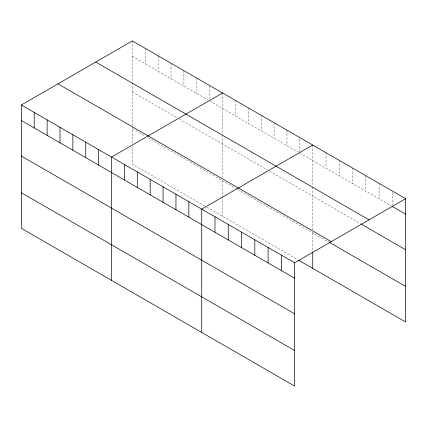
<?xml version="1.0" encoding="UTF-8"?>
<svg xmlns="http://www.w3.org/2000/svg" width="427" height="427" viewBox="0 0 427 427"><rect width="100%" height="100%" fill="white"/><g stroke="black" fill="none" stroke-linecap="round" stroke-linejoin="round"><path stroke-width="0.32" stroke-dasharray="2.13 1.6" d="M132.359 56.38L207.981 100.041M209.662 101.012L298.169 152.108M299.845 153.079L391.223 205.835M132.359 91.97L177.173 117.841M179.415 119.133L267.355 169.909M269.597 171.2L360.634 223.764M132.359 128.634L145.244 136.074M148.041 137.691L237.108 189.113M237.668 189.433L328.891 242.098M204.618 205.942L132.359 164.224L132.359 146.429M206.86 207.234L297.608 259.627M392.376 192.315L392.376 205.211M379.101 183.359L379.101 198.838M365.827 175.694L365.827 191.173M352.553 168.035L352.553 183.509M339.278 160.371L339.278 175.844M326.004 152.706L326.004 168.179M312.729 145.041L312.729 186.22M312.729 186.877L312.729 229.555M312.729 232.774L312.729 251.225M299.845 138.892L299.845 151.788M286.965 130.166L286.965 145.639M274.081 122.725L274.081 138.204M261.196 115.29L261.196 130.763M248.311 107.85L248.311 123.328M235.426 100.409L235.426 115.888M222.547 92.974L222.547 134.153M222.547 134.809L222.547 177.488M222.547 180.701L222.547 195.86M222.547 196.521L222.547 216.292M209.662 86.179L209.662 99.075M196.778 78.098L196.778 93.572M183.893 70.658L183.893 86.137M171.008 63.217L171.008 78.696M158.123 55.782L158.123 71.256M145.244 48.342L145.244 63.82M132.359 40.907L132.359 82.085M132.359 82.742L132.359 125.415M132.359 126.061L132.359 143.792"/><path stroke-width="0.64" d="M21.35 104.994L294.641 262.776L294.641 386.093L21.35 228.312L21.35 104.994L132.359 40.907L405.65 198.688L405.65 322.006L298.729 260.273M222.547 92.974L111.538 157.061L111.538 280.379M312.729 145.041L201.72 209.134L201.72 332.452M294.641 262.776L405.65 198.688M392.376 206.503L405.65 214.162M95.728 62.054L369.019 219.836M361.21 224.095L405.65 249.752M57.981 83.847L331.272 241.629M329.468 242.435L405.65 286.416M21.35 120.473L294.641 278.255M21.35 156.058L294.641 313.84M21.35 192.726L294.641 350.508M312.729 251.882L312.729 268.359M281.366 255.116L281.366 270.59M268.092 247.452L268.092 262.925M254.818 239.787L254.818 255.261M241.543 232.123L241.543 247.601M228.269 224.458L228.269 239.937M214.994 216.793L214.994 232.272M188.841 201.693L188.841 217.172M175.956 194.253L175.956 209.732M163.071 186.818L163.071 202.291M150.187 179.377L150.187 194.856M137.302 171.942L137.302 187.416M124.422 164.502L124.422 179.975M98.653 149.626L98.653 165.1M85.768 142.186L85.768 157.664M72.884 134.751L72.884 150.224M59.999 127.31L59.999 142.783M47.119 119.87L47.119 135.348M34.235 112.434L34.235 127.908"/></g></svg>
